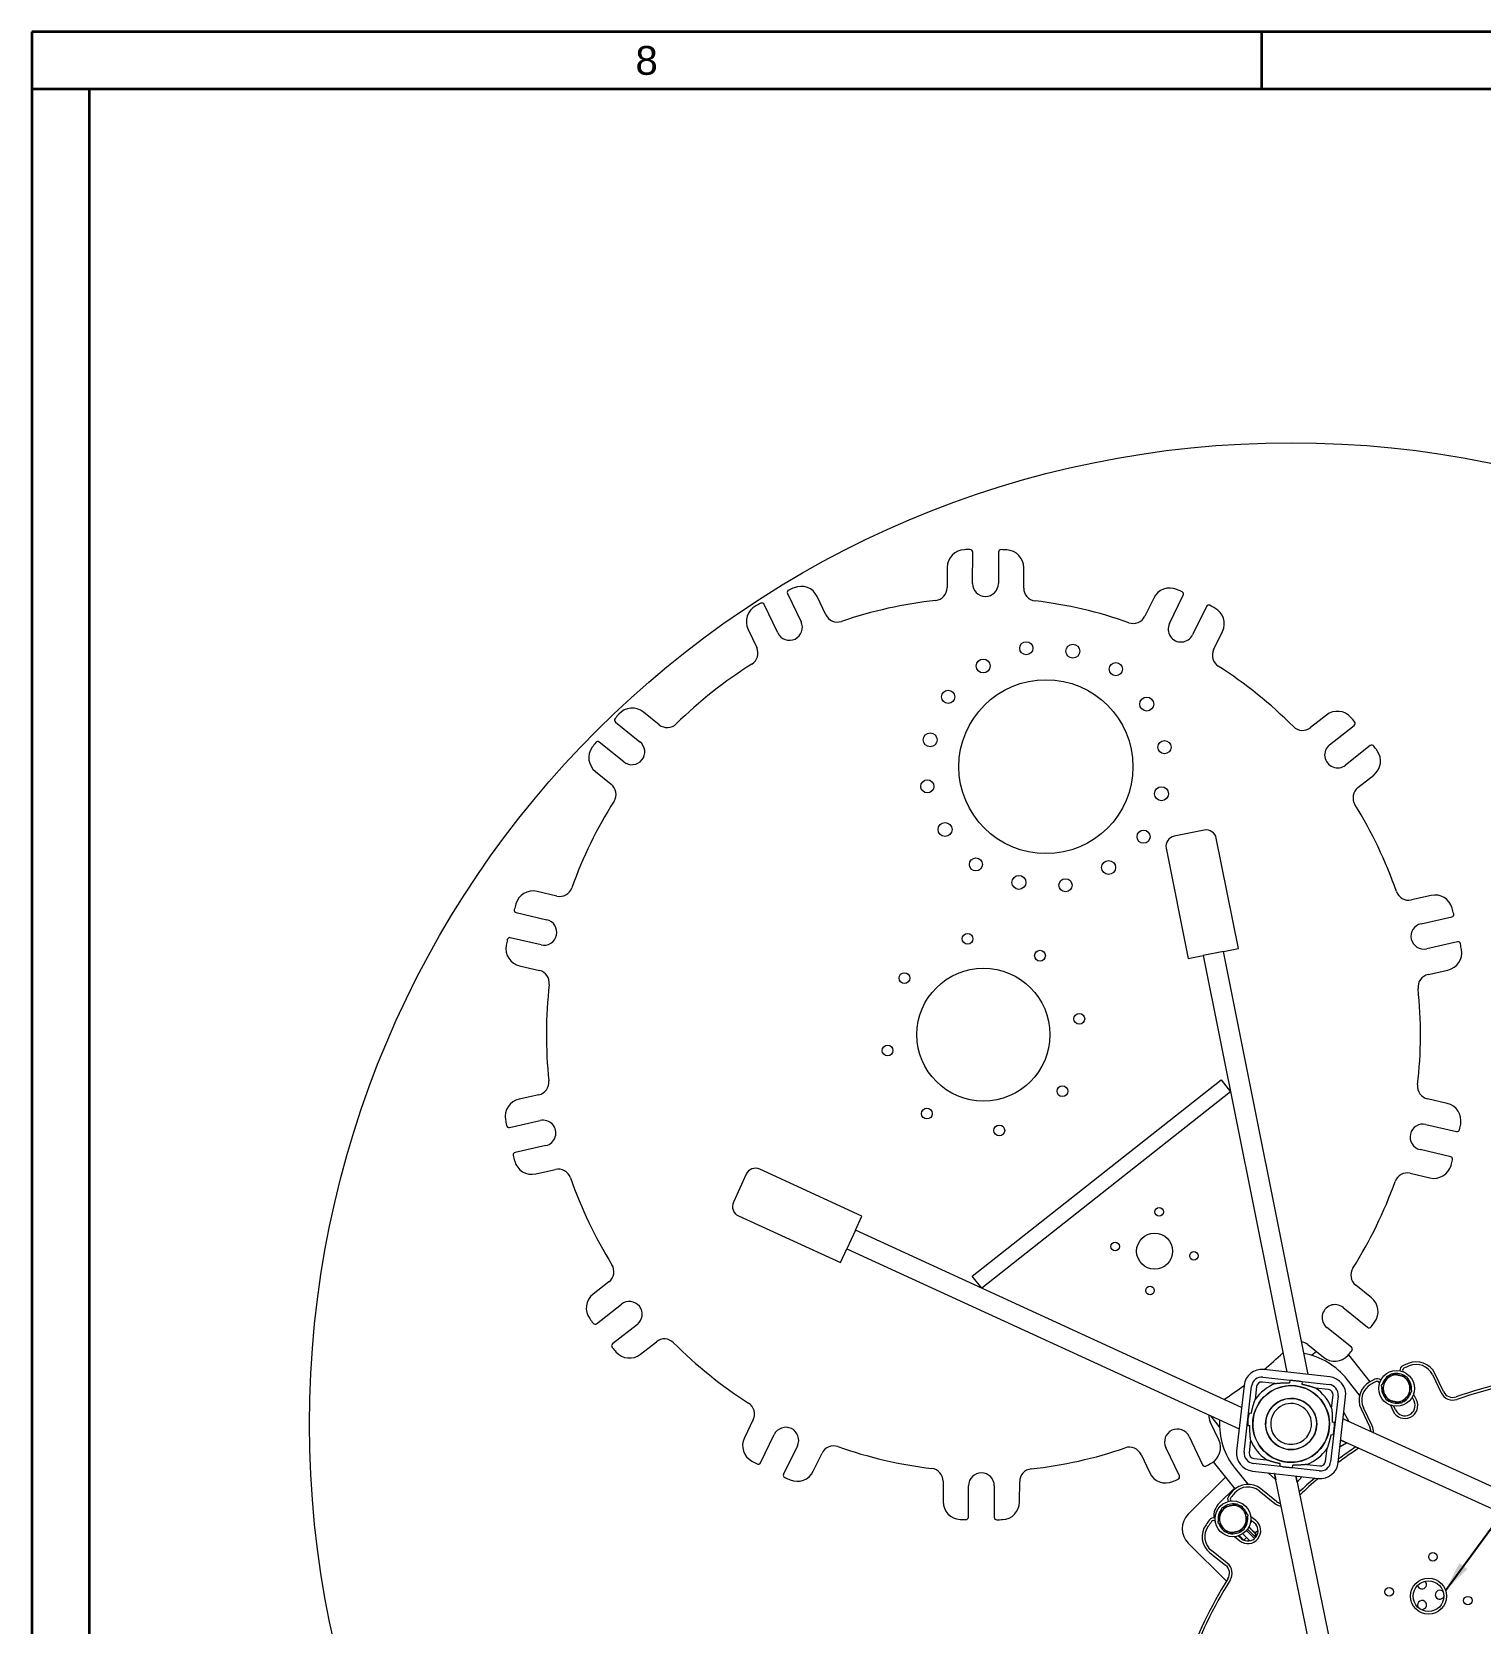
# Model space of a CAD drawing. Header units: inches. Extents: x 19 to 503, y 7 to 322.
# Drawn here: x 18.7 to 89.6, y 244.7 to 322.5 of the extents above; entities that cross this region are included whole.
import ezdxf

# ---------------------------------------------------------------- set-up
doc = ezdxf.new("R2010")
doc.units = ezdxf.units.IN
doc.header["$LTSCALE"] = 15
doc.header["$MEASUREMENT"] = 0
doc.layers.get('0').update_dxf_attribs({"lineweight": 25})
for name, color, linetype, lineweight in [('Border', 7, 'Continuous', 35), ('Dimension (ANSI)', 7, 'Continuous', 25), ('Symbol (ANSI)', 7, 'Continuous', 25), ('Visible', 7, 'Continuous', 18)]:
    doc.layers.add(name, color=color, linetype=linetype, lineweight=lineweight)
doc.styles.add('MEMCOR Medium', font='arial.ttf')
doc.styles.add('Standard A-B-C', font='arial.ttf')
doc.styles.add('Standard D-E', font='arial.ttf')
doc.dimstyles.new('Default (ANSI)', dxfattribs={"dimscale": 15, "dimtxt": 0.15, "dimasz": 0.098425, "dimexe": 0.125, "dimexo": 0.0625, "dimgap": 0.031496, "dimtad": 0, "dimtih": 1, "dimtoh": 1, "dimdec": 4, "dimrnd": 1e-08, "dimzin": 3, "dimdsep": 46, "dimlunit": 5, "dimtxsty": 'MEMCOR Medium', "dimcen": 0.09, "dimdle": 0.393701, "dimclrd": 256, "dimclre": 256, "dimclrt": 256, "dimadec": 0, "dimazin": 1, "dimtfac": 0.8, "dimtofl": 0, "dimtmove": 0, "dimatfit": 3, "dimfxl": 1, "dimfrac": 1, "dimtolj": 1, "dimtzin": 4, "dimlwd": -1, "dimlwe": -1, "dimarcsym": 0})
doc.dimstyles.new('in [mm] D-E NeptuneBenson$7', dxfattribs={"dimscale": 15, "dimtxt": 0.15, "dimasz": 0.098425, "dimexe": 0.125, "dimexo": 0.063, "dimgap": 0.031496, "dimtad": 0, "dimtih": 1, "dimtoh": 1, "dimdec": 4, "dimrnd": 1e-08, "dimzin": 3, "dimdsep": 46, "dimlunit": 5, "dimtxsty": 'Standard D-E', "dimcen": 0.09, "dimdle": 0.393701, "dimclrd": 256, "dimclre": 256, "dimclrt": 256, "dimadec": 1, "dimazin": 1, "dimtfac": 1, "dimtofl": 0, "dimtmove": 0, "dimatfit": 3, "dimfxl": 1, "dimfrac": 1, "dimtolj": 1, "dimtzin": 4, "dimlwd": -1, "dimlwe": -1, "dimarcsym": 0})

# ---------------------------------------------------------------- blocks, each defined once
blk = doc.blocks.new('Borders 22x34_D')
at = {"layer": 'Border'}
for p, q in [((33.5, 21.5), (1.25, 21.5)), ((1.25, 21.5), (1.25, 0.5)), ((5.2578, 21.5), (5.2578, 21.3125)), ((33.3125, 21.3125), (1.25, 21.3125)), ((1.4375, 0.5), (1.4375, 21.3125))]:
    blk.add_line(p, q, dxfattribs=at)
at = {"layer": 'Border', "insert": (3.2539, 21.4062), "char_height": 0.094, "attachment_point": 5, "style": 'Standard A-B-C'}
blk.add_mtext('\\fArial|b0|i0;{\\H0.0940;8}', dxfattribs=at)
blk = doc.blocks.new('*D26')
at = {"layer": 'Defpoints', "color": 0, "transparency": 16777216}
for p in [(101.44, 297.506), (80.327, 254.398)]:
    blk.add_point(p, dxfattribs=at)
at = {"layer": 'Dimension (ANSI)', "transparency": 16777216}
for p, q in [((106.197, 307.218), (102.09, 298.832)), ((108.182, 307.218), (106.197, 307.218))]:
    blk.add_line(p, q, dxfattribs=at)
blk.add_solid([(101.869, 298.94), (102.311, 298.723), (101.44, 297.506)], dxfattribs=at)
at = {"layer": 'Dimension (ANSI)', "transparency": 16777216, "char_height": 2.25, "attachment_point": 1, "style": 'MEMCOR Medium'}
for s, insert in [('\\A1; \\fArial|b0|i0;R48 in', (128.029, 309.988)), ('\\A1;[R1219.2 mm]{\\P\\fArial|b0|i0;RADIAL CLEARANCE REQUIRED}', (108.654, 306.746))]:
    blk.add_mtext(s, dxfattribs=dict(at, insert=insert))

msp = doc.modelspace()

# ---------------------------------------------------------------- linework, layer by layer
at = {"layer": 'Visible'}
for p, q in [((64.74674, 295.51255), (64.7537, 297.05563)), ((66.01368, 297.04995), (66.00673, 295.50687)), ((63.51028, 296.30126), (63.50582, 295.31064)), ((67.24578, 295.29378), (67.25025, 296.28441)), ((55.69893, 295.03182), (56.36218, 293.63854)), ((55.22451, 293.09697), (54.56126, 294.49025)), ((57.57098, 293.98416), (57.14519, 294.87861)), ((73.60226, 294.80445), (73.16842, 293.91387)), ((74.37406, 293.55737), (75.04984, 294.94462)), ((76.18259, 294.39282), (75.50681, 293.00557)), ((53.76829, 293.27109), (54.19408, 292.37663)), ((76.5307, 292.27598), (76.96454, 293.16656)), ((49.42252, 288.60648), (48.6508, 289.22762)), ((82.04538, 289.07714), (81.26809, 288.46298)), ((47.28129, 288.73814), (48.48338, 287.77062)), ((82.19966, 287.61868), (83.41042, 288.57534)), ((47.69335, 286.78906), (46.49126, 287.75659)), ((84.19157, 287.5867), (82.98081, 286.63004)), ((46.3058, 286.31411), (47.07751, 285.69297)), ((83.58675, 285.52845), (84.36403, 286.14261)), ((76.07543, 283.44641), (74.60458, 283.15212)), ((77.74289, 277.66112), (76.66381, 283.05423)), ((74.2124, 282.56374), (75.29148, 277.17063)), ((44.41429, 280.22588), (43.44949, 280.45067)), ((87.16737, 280.25367), (86.20059, 280.03759)), ((42.42798, 279.41546), (43.93082, 279.06531)), ((86.67358, 278.87271), (88.17951, 279.20929)), ((43.64491, 277.83818), (42.14207, 278.18833)), ((88.45435, 277.97963), (86.94842, 277.64305)), ((75.29148, 277.17063), (76.02691, 277.31778)), ((77.00747, 277.51398), (76.02691, 277.31778)), ((76.02691, 277.31778), (80.10388, 256.94165)), ((77.00747, 277.51398), (77.74289, 277.66112)), ((81.14723, 256.82407), (77.00747, 277.51398)), ((42.60084, 276.80823), (43.56564, 276.58344)), ((87.01638, 276.38764), (87.98316, 276.60372)), ((64.73374, 261.63244), (76.89532, 271.24213)), ((76.89532, 271.24213), (77.3603, 270.65367)), ((43.53823, 270.50223), (42.57145, 270.28615)), ((77.3603, 270.65367), (65.19873, 261.04398)), ((87.95377, 270.08165), (86.98898, 270.30643)), ((42.10026, 268.91024), (43.6062, 269.24683)), ((86.9097, 269.05169), (88.41254, 268.70155)), ((43.88104, 268.01717), (42.3751, 267.68058)), ((88.12663, 267.47442), (86.62379, 267.82456)), ((43.38724, 266.63621), (44.35402, 266.85229)), ((53.67632, 266.61527), (53.04987, 265.25234)), ((59.33683, 264.56377), (54.33944, 266.86076)), ((86.14033, 266.66399), (87.10512, 266.4392)), ((53.29536, 264.58922), (58.29274, 262.29223)), ((59.0236, 263.88231), (59.33683, 264.56377)), ((59.0236, 263.88231), (58.60597, 262.97369)), ((77.89567, 255.20798), (59.0236, 263.88231)), ((58.29274, 262.29223), (58.60597, 262.97369)), ((58.60597, 262.97369), (77.77775, 254.16161)), ((65.19873, 261.04398), (64.73374, 261.63244)), ((46.96787, 261.36142), (46.19059, 260.74727)), ((84.24882, 260.57577), (83.4771, 261.1969)), ((46.36304, 259.30318), (47.5738, 260.25983)), ((82.86127, 260.10082), (84.06335, 259.13329)), ((48.35495, 259.27119), (47.14419, 258.31454)), ((83.27333, 258.15173), (82.07124, 259.11926)), ((48.50924, 257.81274), (49.28652, 258.42689)), ((81.1321, 258.28339), (81.90382, 257.66226)), ((81.55451, 257.94341), (81.31934, 257.75588)), ((83.11945, 257.78462), (84.17637, 256.45921)), ((82.21038, 256.70425), (78.99076, 257.0671)), ((85.78101, 256.96301), (85.77978, 256.96556)), ((78.01775, 256.29118), (77.6549, 253.07156)), ((78.02698, 253.0246), (78.39095, 256.25416)), ((78.63441, 256.22672), (78.56336, 255.59628)), ((79.5468, 256.38051), (78.91636, 256.45156)), ((78.9438, 256.69502), (82.17335, 256.33105)), ((80.2529, 256.54748), (80.23786, 256.41401)), ((80.86425, 256.47858), (80.84921, 256.34511)), ((82.14591, 256.08759), (81.51547, 256.15864)), ((83.67037, 255.81445), (83.05706, 256.58355)), ((84.64456, 256.41887), (84.64579, 256.41631)), ((87.22672, 256.81888), (87.65654, 255.92635)), ((87.77367, 255.98275), (87.34385, 256.87528)), ((82.61421, 255.7782), (82.25025, 252.54865)), ((82.2997, 255.1752), (82.37075, 255.80564)), ((82.62345, 252.51162), (82.98629, 255.73124)), ((86.23891, 255.71255), (86.33218, 255.51888)), ((86.4493, 255.57529), (86.30795, 255.86882)), ((54.02392, 254.6139), (53.59008, 253.72331)), ((76.82321, 254.26614), (76.4025, 254.79372)), ((78.24341, 254.94505), (78.37688, 254.93001)), ((82.86283, 254.63571), (82.86909, 254.6495)), ((83.14913, 254.52229), (82.86461, 254.65153)), ((82.86909, 254.6495), (101.9889, 245.96429)), ((82.89961, 254.96207), (83.14913, 254.52229)), ((83.73997, 255.13975), (84.16979, 254.24722)), ((84.28692, 254.30362), (83.8571, 255.19615)), ((85.17273, 255.32213), (85.31408, 255.02859)), ((85.43121, 255.085), (85.33794, 255.27867)), ((54.37203, 252.49706), (55.04781, 253.8843)), ((75.33011, 253.79291), (75.99336, 252.39963)), ((76.78633, 253.61879), (76.36053, 254.51324)), ((78.17452, 254.3337), (78.30798, 254.31866)), ((82.39778, 253.85775), (82.26431, 253.87279)), ((82.46668, 254.4691), (82.33321, 254.48414)), ((56.18055, 253.3325), (55.50477, 251.94526)), ((74.85569, 251.85806), (74.19244, 253.25133)), ((78.34149, 253.6276), (78.27044, 252.99716)), ((82.00679, 252.57608), (82.07784, 253.20652)), ((82.71186, 253.29615), (83.03138, 253.47744)), ((101.57532, 245.05383), (82.74686, 253.60669)), ((82.74686, 253.60669), (83.03138, 253.47744)), ((56.95235, 252.08542), (57.38619, 252.97601)), ((72.98363, 252.90572), (73.40943, 252.01126)), ((77.57956, 251.22126), (76.52161, 252.54796)), ((77.58413, 252.21925), (78.1981, 251.44932)), ((81.6974, 252.10779), (78.46784, 252.47175)), ((78.49528, 252.71521), (79.12572, 252.64416)), ((79.77694, 252.32422), (79.79198, 252.45769)), ((80.3883, 252.25532), (80.40334, 252.38879)), ((81.09439, 252.42229), (81.72483, 252.35124)), ((63.30883, 251.59609), (63.30437, 250.60547)), ((67.04433, 250.58862), (67.0488, 251.57924)), ((75.29269, 249.98684), (77.11264, 251.80679)), ((78.43081, 252.09855), (81.65043, 251.7357)), ((79.19998, 252.01187), (79.57319, 251.67072)), ((79.51052, 251.97687), (79.57319, 251.67072)), ((79.52634, 251.97509), (79.5115, 251.97205)), ((83.72337, 231.39876), (79.5115, 251.97205)), ((80.55537, 251.85912), (84.70305, 231.59933)), ((80.61804, 251.55297), (80.55537, 251.85912)), ((80.8659, 251.82412), (80.61804, 251.55297)), ((64.54093, 249.83993), (64.54789, 251.383)), ((65.80787, 251.37732), (65.80092, 249.83425)), ((77.54555, 251.2639), (76.81055, 250.5289)), ((78.75788, 251.12966), (79.53239, 250.51201)), ((79.61344, 250.61365), (78.83893, 251.2313)), ((77.24502, 250.60981), (77.23892, 250.60372)), ((77.39281, 250.63225), (77.39059, 250.63402)), ((76.60499, 249.64891), (76.60721, 249.64714)), ((78.5363, 248.80557), (78.14421, 249.19766)), ((78.18329, 249.24767), (78.57333, 248.85762)), ((78.25081, 249.35692), (78.3685, 249.23923)), ((78.32825, 249.56828), (78.41265, 249.65268)), ((78.59703, 249.67192), (78.34231, 249.87505)), ((78.34791, 249.7043), (78.51597, 249.57028)), ((78.3685, 249.23923), (78.59721, 249.01052)), ((78.58298, 249.08442), (78.70357, 249.20501)), ((77.1563, 246.70901), (75.29269, 248.57263)), ((77.55671, 248.88994), (77.81143, 248.68681)), ((77.89248, 248.78845), (77.72442, 248.92247)), ((77.77718, 248.94002), (77.98927, 248.72793)), ((77.9572, 249.03111), (78.29974, 248.68857)), ((78.00853, 248.71926), (78.13879, 248.84952)), ((78.6018, 249.00592), (78.51342, 248.91754)), ((78.52879, 248.81308), (78.57333, 248.85762)), ((78.59721, 249.01052), (78.60604, 249.00169)), ((78.60604, 249.00169), (78.62035, 248.99785)), ((76.34497, 248.10397), (77.11948, 247.48632)), ((77.20054, 247.58796), (76.42603, 248.20561))]:
    msp.add_line(p, q, dxfattribs=at)
for centre, radius in [((80.32732, 254.39834), 48), ((67.37243, 292.34555), 0.321), ((69.64815, 292.20479), 0.3405), ((65.26311, 291.48), 0.3405), ((71.75174, 291.32521), 0.321), ((68.33154, 286.55384), 4.255), ((63.5544, 289.97045), 0.321), ((73.26129, 289.61651), 0.3405), ((62.67483, 287.86686), 0.3405), ((74.12684, 287.50718), 0.321), ((62.53407, 285.59114), 0.321), ((73.98608, 285.23146), 0.3405), ((63.39962, 283.48182), 0.3405), ((73.1065, 283.12788), 0.321), ((64.90917, 281.77311), 0.321), ((71.3978, 281.61833), 0.3405), ((67.01275, 280.89354), 0.3405), ((69.28847, 280.75278), 0.321), ((64.5028, 278.13133), 0.2635), ((68.04337, 277.30641), 0.2635), ((61.41584, 276.211), 0.2635), ((65.27731, 273.44494), 3.25), ((69.9637, 274.21944), 0.2635), ((60.59092, 272.67043), 0.2635), ((69.13878, 270.67887), 0.2635), ((62.51124, 269.58347), 0.2635), ((66.05181, 268.75855), 0.2635), ((73.87238, 264.7767), 0.2085), ((71.72243, 263.07794), 0.2085), ((73.64675, 262.85241), 0.88), ((75.57105, 262.62678), 0.2085), ((73.4211, 260.92801), 0.2085), ((85.47687, 256.14257), 0.875), ((80.3206, 254.4014), 1.875), ((80.3206, 254.4014), 1.25), ((77.47476, 249.7611), 0.875), ((87.25514, 247.90206), 0.2085), ((87.03824, 245.97676), 0.88), ((85.11284, 246.19366), 0.2085), ((87.03824, 245.97676), 0.75), ((88.96354, 245.75986), 0.2085)]:
    msp.add_circle(centre, radius, dxfattribs=at)
for centre, radius, start, end in [((64.38028, 296.29734), 0.87, 92.2478946, 179.7418145), ((65.27731, 273.44494), 23.74, 91.561419, 92.2478946), ((64.6337, 297.05617), 0.12, 359.7418145, 91.561419), ((66.13368, 297.04941), 0.12, 87.92221, 179.7418145), ((65.27731, 273.44494), 23.74, 87.2357343, 87.92221), ((66.38026, 296.28833), 0.87, 359.7418145, 87.2357343), ((55.80728, 295.0834), 0.12, 113.6364957, 205.4561002), ((65.27731, 273.44494), 23.74, 112.9500201, 113.6364957), ((56.35965, 294.50467), 0.87, 25.4561002, 112.9500201), ((62.87583, 295.31347), 0.63, 276.2667933, 359.7418145), ((65.37674, 295.50971), 0.63, 179.7418145, 359.7418145), ((67.87578, 295.29094), 0.63, 179.7418145, 263.2168356), ((74.38439, 294.42345), 0.87, 66.5336089, 154.0275288), ((65.27731, 273.44494), 23.74, 65.8471333, 66.5336089), ((74.94196, 294.99717), 0.12, 334.0275288, 65.8471333), ((54.55382, 293.64503), 0.87, 117.9621803, 205.4561002), ((65.27731, 273.44494), 23.74, 117.2757047, 117.9621803), ((54.45291, 294.43867), 0.12, 25.4561002, 117.2757047), ((65.27731, 273.44494), 21.37, 96.2667933, 108.9311214), ((65.27731, 273.44494), 21.37, 70.5525076, 83.2168356), ((76.29047, 294.34026), 0.12, 62.2079242, 154.0275288), ((65.27731, 273.44494), 23.74, 61.5214486, 62.2079242), ((76.1824, 293.54757), 0.87, 334.0275288, 61.5214486), ((55.79334, 293.36775), 0.63, 205.4561002, 25.4561002), ((58.13982, 294.25494), 0.63, 205.4561002, 288.9311214), ((72.60205, 294.18977), 0.63, 250.5525076, 334.0275288), ((74.94044, 293.28147), 0.63, 154.0275288, 334.0275288), ((53.62525, 292.10584), 0.63, 301.981079, 25.4561002), ((77.09707, 292.00008), 0.63, 154.0275288, 237.5025499), ((65.27731, 273.44494), 21.37, 121.981079, 134.6454071), ((65.27731, 273.44494), 21.37, 44.8382219, 57.5025499), ((47.35653, 288.83162), 0.12, 139.3507814, 231.1703859), ((65.27731, 273.44494), 23.74, 138.6643058, 139.3507814), ((48.1053, 288.54988), 0.87, 51.1703859, 138.6643058), ((82.58474, 288.3945), 0.87, 40.8193232, 128.3132431), ((65.27731, 273.44494), 23.74, 40.1328476, 40.8193232), ((49.81753, 289.09726), 0.63, 231.1703859, 314.6454071), ((80.87752, 288.9573), 0.63, 224.8382219, 308.3132431), ((83.33603, 288.66949), 0.12, 308.3132431, 40.1328476), ((46.85129, 286.99185), 0.87, 143.676466, 231.1703859), ((65.27731, 273.44494), 23.74, 142.9899904, 143.676466), ((46.41602, 287.6631), 0.12, 51.1703859, 142.9899904), ((48.08836, 287.27984), 0.63, 231.1703859, 51.1703859), ((82.59024, 287.12436), 0.63, 128.3132422, 308.3132431), ((84.26597, 287.49254), 0.12, 36.4936385, 128.3132431), ((65.27731, 273.44494), 23.74, 35.8071629, 36.4936385), ((83.82466, 286.82524), 0.87, 308.3132431, 35.8071629), ((46.6825, 285.20219), 0.63, 327.6953648, 51.1703859), ((83.97732, 285.03413), 0.63, 128.3132431, 211.7882642), ((65.27731, 273.44494), 21.37, 147.6953648, 160.3596928), ((65.27731, 273.44494), 21.37, 19.1239362, 31.7882642), ((76.17353, 282.95613), 0.5, 11.3146716, 101.3146716), ((74.70268, 282.66183), 0.5, 101.3146716, 191.3146716), ((43.25208, 279.60336), 0.87, 76.8846716, 164.3785915), ((44.55724, 280.83945), 0.63, 256.8846716, 340.3596928), ((86.06317, 280.65242), 0.63, 199.1239362, 282.5989573), ((87.35714, 279.40462), 0.87, 15.1050375, 102.5989573), ((42.45521, 279.53233), 0.12, 165.0650671, 256.8846716), ((65.27731, 273.44494), 23.74, 164.3785915, 165.0650671), ((65.27731, 273.44494), 23.74, 14.4185619, 15.1050375), ((43.78787, 278.45175), 0.63, 256.8846716, 76.8846716), ((86.811, 278.25788), 0.63, 102.5989573, 282.5989573), ((88.15334, 279.3264), 0.12, 282.5989573, 14.4185619), ((65.27731, 273.44494), 23.74, 168.7042762, 169.3907518), ((42.11484, 278.07146), 0.12, 76.8846716, 168.7042762), ((88.48053, 277.86252), 0.12, 10.7793528, 102.5989573), ((42.79826, 277.65553), 0.87, 169.3907518, 256.8846716), ((87.79339, 277.45278), 0.87, 282.5989573, 10.0928772), ((65.27731, 273.44494), 23.74, 10.0928772, 10.7793528), ((43.42268, 275.96987), 0.63, 353.4096505, 76.8846716), ((87.1538, 275.77281), 0.63, 102.5989573, 186.0739785), ((65.27731, 273.44494), 21.37, 173.4096505, 186.0739785), ((65.27731, 273.44494), 21.37, 353.4096505, 6.0739785), ((43.40081, 271.11706), 0.63, 282.5989573, 6.0739785), ((87.13193, 270.92), 0.63, 173.4096505, 256.8846716), ((42.76122, 269.4371), 0.87, 102.5989573, 190.0928772), ((87.75636, 269.23434), 0.87, 349.3907518, 76.8846716), ((65.27731, 273.44494), 23.74, 190.0928772, 190.7793528), ((42.07409, 269.02735), 0.12, 190.7793528, 282.5989573), ((43.74362, 268.632), 0.63, 282.5989573, 102.5989573), ((86.76675, 268.43813), 0.63, 76.8846716, 256.8846716), ((88.43977, 268.81842), 0.12, 256.8846716, 348.7042762), ((65.27731, 273.44494), 23.74, 348.7042762, 349.3907518), ((42.40128, 267.56347), 0.12, 102.5989573, 194.4185619), ((65.27731, 273.44494), 23.74, 194.4185619, 195.1050375), ((43.19747, 267.48526), 0.87, 195.1050375, 282.5989573), ((87.30254, 267.28651), 0.87, 256.8846716, 344.3785915), ((88.0994, 267.35755), 0.12, 345.0650671, 76.8846716), ((65.27731, 273.44494), 23.74, 344.3785915, 345.0650671), ((44.49144, 266.23746), 0.63, 19.1239362, 102.5989573), ((65.27731, 273.44494), 21.37, 199.1239362, 211.7882642), ((54.13063, 266.40645), 0.5, 65.3146716, 155.3146716), ((65.27731, 273.44494), 21.37, 327.6953648, 340.3596928), ((85.99737, 266.05042), 0.63, 76.8846716, 160.3596928), ((53.50417, 265.04353), 0.5, 155.3146716, 245.3146716), ((46.57729, 261.85574), 0.63, 308.3132431, 31.7882642), ((83.87212, 261.68768), 0.63, 147.6953648, 231.1703859), ((46.72995, 260.06464), 0.87, 128.3132431, 215.8071629), ((47.96438, 259.76551), 0.63, 308.3132431, 128.3132431), ((82.46625, 259.61004), 0.63, 51.1703859, 231.1703859), ((83.70332, 259.89803), 0.87, 323.676466, 51.1703859), ((65.27731, 273.44494), 23.74, 215.8071629, 216.4936385), ((46.28865, 259.39733), 0.12, 216.4936385, 308.3132431), ((65.27731, 273.44494), 23.74, 322.9899904, 323.676466), ((49.6771, 257.93257), 0.63, 44.8382219, 128.3132431), ((84.13859, 259.22677), 0.12, 231.1703859, 322.9899904), ((47.21859, 258.22038), 0.12, 128.3132431, 220.1328476), ((65.27731, 273.44494), 23.74, 220.1328476, 220.8193232), ((47.96987, 258.49537), 0.87, 220.8193232, 308.3132431), ((65.27731, 273.44494), 21.37, 224.8382219, 237.5025499), ((65.27731, 273.44494), 21.37, 309.9630168, 313.2392682), ((80.73708, 257.79261), 0.63, 51.1703859, 81.6358749), ((80.3206, 254.4014), 3.5, 38.57, 79.7594974), ((82.44931, 258.34), 0.87, 231.1703859, 318.6643058), ((65.27731, 273.44494), 23.74, 318.6643058, 319.3507814), ((83.19809, 258.05825), 0.12, 319.3507814, 51.1703859), ((78.89221, 256.19263), 0.88, 83.57, 173.57), ((85.8879, 257.01763), 0.25, 113.8946812, 183.4611321), ((85.8879, 257.01763), 0.12, 113.8946812, 205.7142857), ((95.45534, 235.42206), 23.87, 113.2082056, 113.8946812), ((95.45534, 235.42206), 23.74, 113.2082056, 113.8946812), ((86.44288, 256.4414), 1, 25.7142857, 113.2082056), ((86.44288, 256.4414), 0.87, 25.7142857, 113.2082056), ((65.27731, 273.44494), 21.37, 303.3900751, 306.5957575), ((78.8878, 256.19816), 0.5, 83.57, 173.57), ((80.3206, 254.4014), 1.875, 353.57, 173.57), ((80.3206, 254.4014), 2.125, 111.3546512, 145.7853488), ((78.8878, 256.19816), 0.255, 83.57, 173.57), ((80.3206, 254.4014), 2.125, 75.2467065, 91.8932935), ((80.3206, 254.4014), 2.125, 21.3546512, 55.7853488), ((82.11736, 255.8342), 0.5, 353.57, 83.57), ((82.11183, 255.82979), 0.88, 353.57, 83.57), ((84.64094, 255.57363), 1, 118.2203658, 205.7142857), ((84.64094, 255.57363), 0.87, 118.2203658, 205.7142857), ((95.45534, 235.42206), 23.87, 117.5338902, 118.2203658), ((95.45534, 235.42206), 23.74, 117.5338902, 118.2203658), ((84.53645, 256.3668), 0.25, 47.9674393, 117.5338902), ((84.53645, 256.3668), 0.12, 25.7142857, 117.5338902), ((85.47687, 256.14257), 0.7295, 172.4862842, 224.3680015), ((85.47687, 256.14257), 0.7295, 112.4862842, 164.3680015), ((85.47687, 256.14257), 0.656, 138.4271429, 198.4271429), ((85.47687, 256.14257), 0.656, 78.4271429, 138.4271429), ((85.47687, 256.14257), 0.7295, 52.4862842, 104.3680015), ((85.47687, 256.14257), 0.656, 18.4271429, 78.4271429), ((85.47687, 256.14257), 0.656, 318.4271429, 18.4271429), ((85.47687, 256.14257), 0.7295, 352.4862842, 44.3680015), ((95.45534, 235.42206), 21.5, 96.5249788, 109.1893069), ((95.45534, 235.42206), 21.37, 96.5249788, 109.1893069), ((53.45754, 254.8898), 0.63, 334.0275288, 57.5025499), ((80.3206, 254.4014), 1.25, 353.57, 173.57), ((80.3206, 254.4014), 1, 353.57, 173.57), ((82.11736, 255.8342), 0.255, 353.57, 83.57), ((85.47687, 256.14257), 0.656, 198.4271429, 258.4271429), ((85.47687, 256.14257), 0.7295, 232.4862842, 284.3680015), ((85.88169, 255.30194), 0.63, 205.7142857, 25.7142857), ((85.47687, 256.14257), 0.656, 258.4271429, 318.4271429), ((85.88169, 255.30194), 0.5, 205.7142857, 25.7142857), ((85.47687, 256.14257), 0.7295, 292.4862842, 344.3680015), ((88.22415, 256.19969), 0.63, 205.7142857, 289.1893069), ((88.22415, 256.19969), 0.5, 205.7142857, 289.1893069), ((76.92937, 254.78403), 0.63, 174.9049616, 205.4561002), ((80.3206, 254.4014), 3.5, 176.7638162, 218.57), ((80.3206, 254.4014), 2.125, 165.2467065, 181.8932935), ((80.3206, 254.4014), 1.875, 173.57, 353.57), ((55.61418, 253.6084), 0.63, 334.0275288, 154.0275288), ((74.76127, 253.52212), 0.63, 25.4561002, 205.4561002), ((80.3206, 254.4014), 1.25, 173.57, 353.57), ((80.3206, 254.4014), 1, 173.57, 353.57), ((80.3206, 254.4014), 2.125, 345.2467065, 1.8932935), ((83.71931, 254.03027), 0.5, 0.6764272, 25.7142857), ((83.71931, 254.03027), 0.63, 355.2487967, 25.7142857), ((54.37221, 253.34231), 0.87, 154.0275288, 241.5214486), ((57.95257, 252.7001), 0.63, 70.5525076, 154.0275288), ((65.27731, 273.44494), 21.37, 250.5525076, 263.2168356), ((65.27731, 273.44494), 21.37, 276.2667933, 288.9311214), ((72.4148, 252.63493), 0.63, 25.4561002, 108.9311214), ((76.00079, 253.24484), 0.87, 297.9621803, 25.4561002), ((78.52937, 252.97301), 0.88, 173.57, 263.57), ((78.52384, 252.9686), 0.5, 173.57, 263.57), ((78.52384, 252.9686), 0.255, 173.57, 263.57), ((80.3206, 254.4014), 2.125, 201.3546512, 235.7853488), ((80.3206, 254.4014), 2.125, 291.3546512, 325.7853488), ((95.45534, 235.42206), 21.37, 123.6454034, 126.9034585), ((95.45534, 235.42206), 21.5, 123.8609973, 126.5774789), ((65.27731, 273.44494), 23.74, 241.5214486, 242.2079242), ((54.26415, 252.54961), 0.12, 242.2079242, 334.0275288), ((62.67884, 251.59893), 0.63, 359.7418145, 83.2168356), ((76.10171, 252.45121), 0.12, 205.4561002, 297.2757047), ((65.27731, 273.44494), 23.74, 297.2757047, 297.9621803), ((80.3206, 254.4014), 2.125, 255.2467065, 271.8932935), ((81.74898, 252.61017), 0.88, 263.57, 353.57), ((81.75339, 252.60464), 0.5, 263.57, 353.57), ((81.75339, 252.60464), 0.255, 263.57, 353.57), ((55.61265, 251.8927), 0.12, 154.0275288, 245.8471333), ((65.27731, 273.44494), 23.74, 245.8471333, 246.5336089), ((56.17022, 252.46643), 0.87, 246.5336089, 334.0275288), ((65.17788, 251.38016), 0.63, 359.7418145, 179.7418145), ((67.67879, 251.5764), 0.63, 96.2667933, 179.7418145), ((74.19496, 252.3852), 0.87, 205.4561002, 292.9500201), ((65.27731, 273.44494), 23.74, 292.9500201, 293.6364957), ((74.74734, 251.80648), 0.12, 293.6364957, 25.4561002), ((78.21544, 250.44947), 1, 51.4285714, 138.9224913), ((95.45534, 235.42206), 21.5, 130.5625211, 133.2790027), ((95.45534, 235.42206), 21.37, 130.2365415, 133.4945966), ((77.46541, 250.72784), 0.25, 139.6089669, 209.1754178), ((95.45534, 235.42206), 23.87, 138.9224913, 139.6089669), ((77.46541, 250.72784), 0.12, 139.6089669, 231.4285714), ((95.45534, 235.42206), 23.74, 138.9224913, 139.6089669), ((78.21544, 250.44947), 0.87, 51.4285714, 138.9224913), ((64.17436, 250.60155), 0.87, 179.7418145, 267.2357343), ((66.17434, 250.59254), 0.87, 272.2478946, 359.7418145), ((75.9998, 249.27973), 1, 135, 225), ((77.47524, 249.86422), 0.94, 135, 183.6122105), ((77.47476, 249.7611), 0.7295, 138.2005699, 190.0822872), ((77.47476, 249.7611), 0.656, 164.1414286, 224.1414286), ((77.47476, 249.7611), 0.656, 104.1414286, 164.1414286), ((77.47476, 249.7611), 0.7295, 78.2005699, 130.0822872), ((77.47476, 249.7611), 0.656, 44.1414286, 104.1414286), ((77.47476, 249.7611), 0.7295, 18.2005699, 70.0822872), ((77.47476, 249.7611), 0.656, 344.1414286, 44.1414286), ((77.47476, 249.7611), 0.7295, 318.2005699, 10.0822872), ((79.92519, 251.00457), 0.63, 231.4285714, 261.97971), ((79.92519, 251.00457), 0.5, 231.4285714, 256.579511), ((65.27731, 273.44494), 23.74, 267.2357343, 267.92221), ((64.42093, 249.84047), 0.12, 267.92221, 359.7418145), ((65.92092, 249.83371), 0.12, 179.7418145, 271.561419), ((65.27731, 273.44494), 23.74, 271.561419, 272.2478946), ((76.96846, 248.88581), 1, 143.9346516, 231.4285714), ((76.96846, 248.88581), 0.87, 143.9346516, 231.4285714), ((95.45534, 235.42206), 23.87, 143.248176, 143.9346516), ((95.45534, 235.42206), 23.74, 143.248176, 143.9346516), ((76.53017, 249.55509), 0.25, 73.681725, 143.248176), ((76.53017, 249.55509), 0.12, 51.4285714, 143.248176), ((77.47476, 249.7611), 0.7295, 198.2005699, 250.0822872), ((77.47476, 249.7611), 0.656, 224.1414286, 284.1414286), ((77.47476, 249.7611), 0.7295, 258.2005699, 310.0822872), ((77.47476, 249.7611), 0.656, 284.1414286, 344.1414286), ((78.20423, 249.17937), 0.63, 231.4285714, 51.4285714), ((78.20423, 249.17937), 0.5, 231.4285714, 51.4285714), ((76.80774, 247.09541), 0.63, 327.9535503, 51.4285714), ((95.45534, 235.42206), 21.5, 147.9535503, 160.6178783), ((76.80774, 247.09541), 0.5, 327.9535503, 51.4285714), ((95.45534, 235.42206), 21.37, 147.9535503, 160.6178783), ((86.72179, 246.54902), 0.21875, 191.2312902, 46.6530532), ((87.5878, 246.04904), 0.21875, 38.7025843, 336.2819477), ((86.72178, 245.54904), 0.21875, 239.3930017, 227.6131965)]:
    msp.add_arc(centre, radius, start, end, dxfattribs=at)
for points in [[(79.5468, 256.38051), (79.89559, 256.42619), (80.23786, 256.41401)], [(80.84921, 256.34511), (81.1856, 256.28081), (81.51547, 256.15864)], [(78.37688, 254.93001), (78.44119, 255.26641), (78.56336, 255.59628)], [(82.2997, 255.1752), (82.34539, 254.82641), (82.33321, 254.48414)], [(78.34149, 253.6276), (78.2958, 253.97639), (78.30798, 254.31866)], [(82.26431, 253.87279), (82.20001, 253.5364), (82.07784, 253.20652)], [(79.79198, 252.45769), (79.45559, 252.52199), (79.12572, 252.64416)], [(81.09439, 252.42229), (80.74561, 252.37661), (80.40334, 252.38879)]]:
    msp.add_open_spline(points, degree=2, dxfattribs=at)
for points, weights in [([(84.73479, 256.29453), (84.86947, 256.44637), (84.98611, 256.57787)], [1, 1.0379548493, 1]), ([(84.85451, 255.93521), (84.79894, 256.10197), (84.73479, 256.29453)], [1, 1.0379548493, 1]), ([(84.98611, 256.57787), (85.10275, 256.70937), (85.23743, 256.86121)], [1, 1.0379548493, 1]), ([(85.23743, 256.86121), (85.43627, 256.82049), (85.60847, 256.78523)], [1, 1.0379548493, 1]), ([(85.60847, 256.78523), (85.78067, 256.74997), (85.97951, 256.70925)], [1, 1.0379548493, 1]), ([(85.97951, 256.70925), (86.04367, 256.51669), (86.09923, 256.34993)], [1, 1.0379548493, 1]), ([(86.09923, 256.34993), (86.1548, 256.18317), (86.21895, 255.99061)], [1, 1.0379548493, 1]), ([(84.97422, 255.57588), (84.91007, 255.76845), (84.85451, 255.93521)], [1, 1.0379548493, 1]), ([(85.34527, 255.4999), (85.17307, 255.53517), (84.97422, 255.57588)], [1, 1.0379548493, 1]), ([(85.71631, 255.42392), (85.51747, 255.46464), (85.34527, 255.4999)], [1, 1.0379548493, 1]), ([(85.96763, 255.70726), (85.85099, 255.57577), (85.71631, 255.42392)], [1, 1.0379548493, 1]), ([(86.21895, 255.99061), (86.08427, 255.83876), (85.96763, 255.70726)], [1, 1.0379548493, 1]), ([(76.74023, 249.57603), (76.79569, 249.77127), (76.84373, 249.94036)], [1, 1.0379548493, 1]), ([(76.84373, 249.94036), (76.89176, 250.10944), (76.94722, 250.30469)], [1, 1.0379548493, 1]), ([(76.94722, 250.30469), (77.14404, 250.35427), (77.31449, 250.39722)], [1, 1.0379548493, 1]), ([(77.31449, 250.39722), (77.48494, 250.44016), (77.68175, 250.48975)], [1, 1.0379548493, 1]), ([(77.68175, 250.48975), (77.8231, 250.3441), (77.94552, 250.21796)], [1, 1.0379548493, 1]), ([(77.94552, 250.21796), (78.06793, 250.09182), (78.20929, 249.94616)], [1, 1.0379548493, 1]), ([(78.20929, 249.94616), (78.15382, 249.75092), (78.10579, 249.58184)], [1, 1.0379548493, 1]), ([(77.004, 249.30424), (76.88158, 249.43038), (76.74023, 249.57603)], [1, 1.0379548493, 1]), ([(77.26777, 249.03244), (77.12641, 249.1781), (77.004, 249.30424)], [1, 1.0379548493, 1]), ([(77.63503, 249.12498), (77.46458, 249.08203), (77.26777, 249.03244)], [1, 1.0379548493, 1]), ([(78.00229, 249.21751), (77.80548, 249.16792), (77.63503, 249.12498)], [1, 1.0379548493, 1]), ([(78.10579, 249.58184), (78.05776, 249.41275), (78.00229, 249.21751)], [1, 1.0379548493, 1]), ([(78.25995, 249.37496), (78.30951, 249.29822), (78.3685, 249.23923)], [1.01650877275, 1.02582203242, 1]), ([(78.3685, 249.23923), (78.45419, 249.15354), (78.58298, 249.08442)], [1, 1.0379548493, 1]), ([(78.58298, 249.08442), (78.57676, 249.03097), (78.59721, 249.01052)], [1, 1.0379548493, 1]), ([(78.59721, 249.01052), (78.61736, 248.99037), (78.66943, 248.99611)], [1, 1.03737864532, 1.00113491292])]:
    msp.add_rational_spline(points, weights, degree=2, dxfattribs=at)

# ---------------------------------------------------------------- block references
at = {"xscale": 15, "yscale": 15, "zscale": 15}
msp.add_blockref('Borders 22x34_D', (0, 0), dxfattribs=at)

# ---------------------------------------------------------------- dimensions: what is measured, and where the dimension line sits
at = {"layer": 'Dimension (ANSI)'}
dim = msp.add_radius_dim(center=(80.32732, 254.39834), mpoint=(101.44033, 297.50566), text=' \\fArial|b0|i0;<> in\\X[R1219.2 mm]{\\P\\fArial|b0|i0;RADIAL CLEARANCE REQUIRED}', dimstyle='Default (ANSI)', override={"dimgap": 0.031496, "dimdec": 4, "dimlfac": 1, "dimpost": '', "dimcen": 0, "dimtol": 0, "dimlim": 0, "dimtp": 0, "dimtm": 0, "dimtdec": 2, "dimtvp": -0.333333}, dxfattribs=at)
dim.commit()
dim.dimension.update_dxf_attribs({"geometry": '*D26', "text_midpoint": (132.89996, 307.21838), "dimtype": 164})

# ---------------------------------------------------------------- leaders
at = {"layer": 'Symbol (ANSI)', "annotation_type": 0, "has_hookline": 1, "hookline_direction": 0, "text_width": 42.36937}
msp.add_leader([(87.87197, 246.25834), (120.75763, 291.23546), (122.234, 291.23546)], dimstyle='in [mm] D-E NeptuneBenson$7', override={"dimtad": 0}, dxfattribs=at)

doc.saveas('drawing.dxf')
